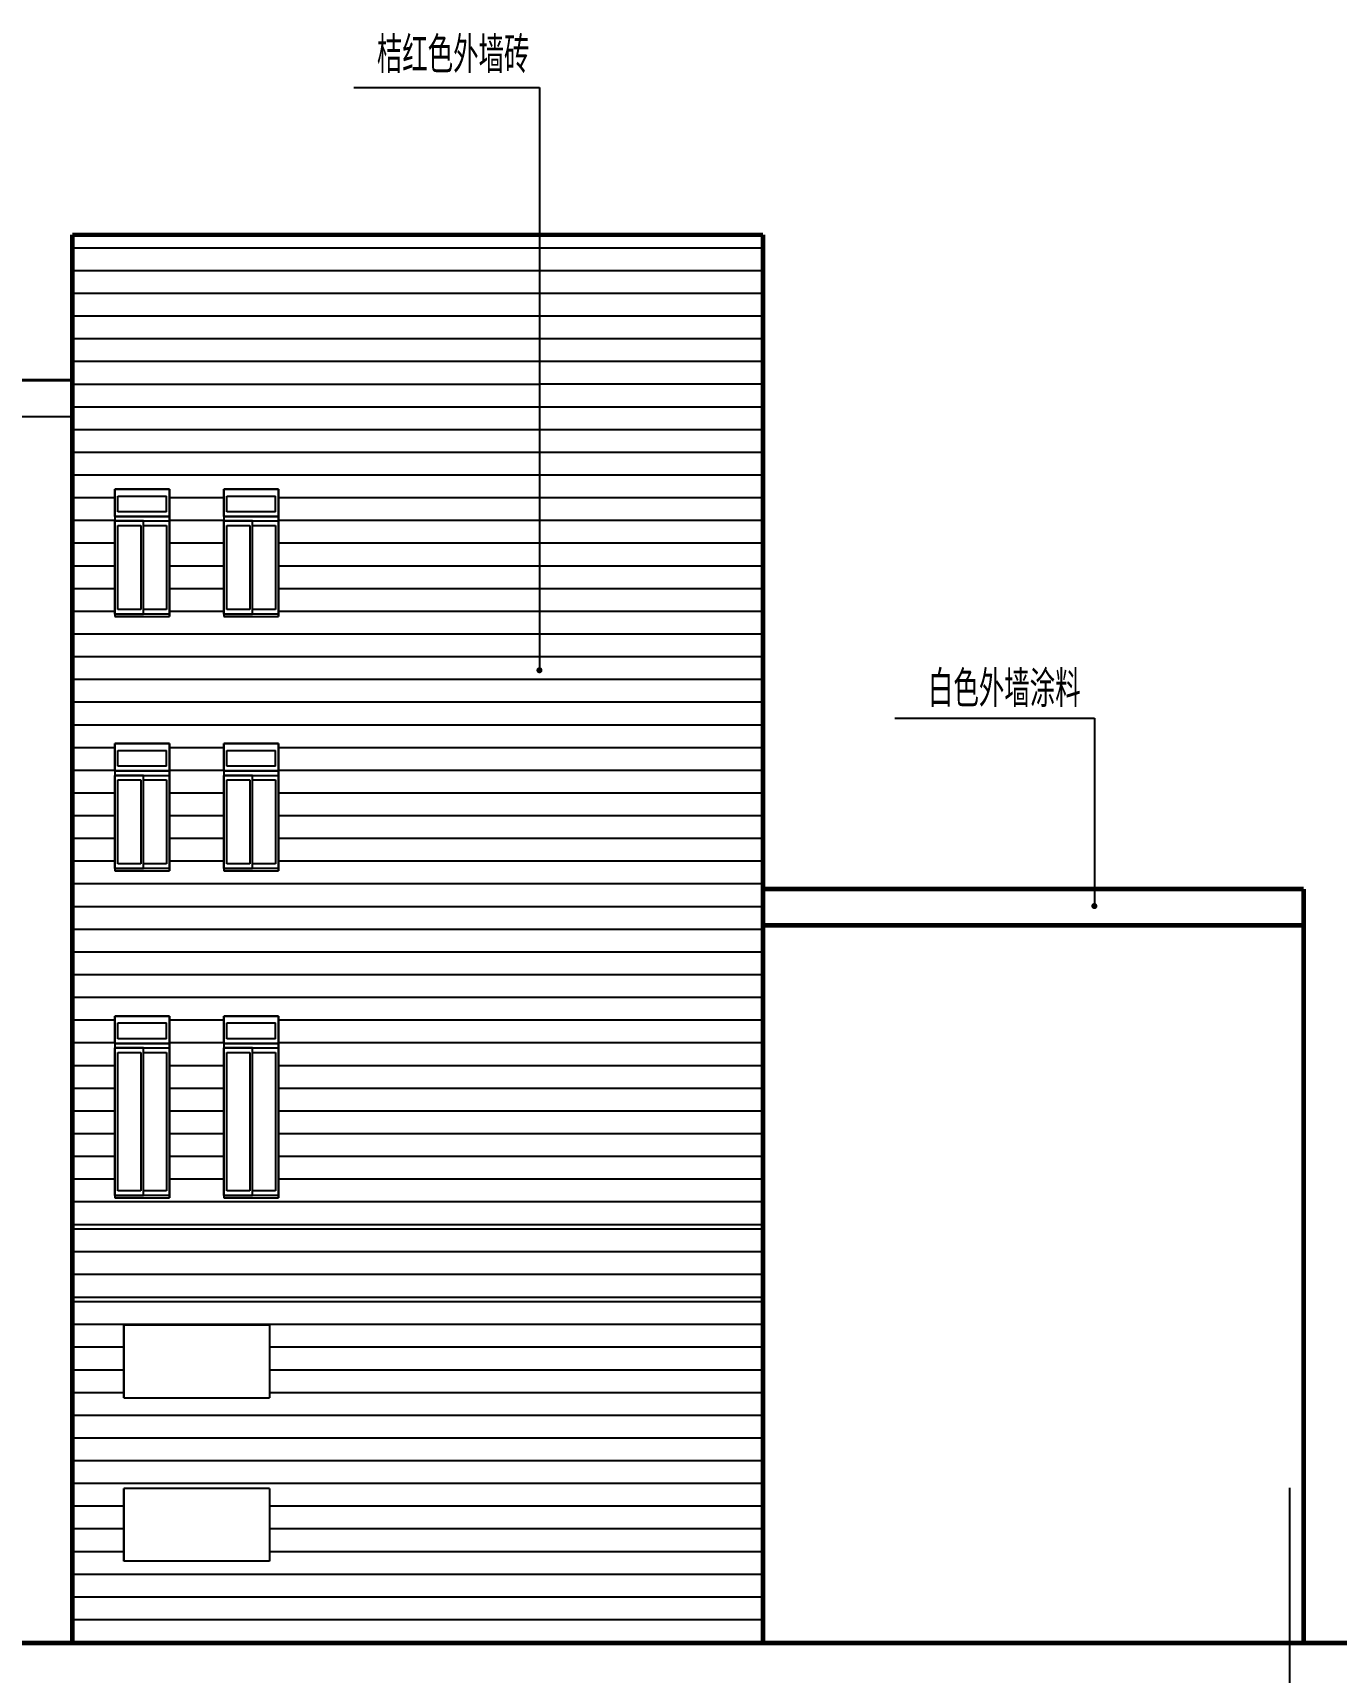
# Model space of a CAD drawing. Extents: x -55219 to 470149, y 494712 to 780039.
# Drawn here: x 154112 to 175628, y 510142 to 537211 of the extents above; entities that cross this region are included whole.
import ezdxf

# ---------------------------------------------------------------- set-up
doc = ezdxf.new("R2010")
doc.units = 0
doc.header["$LTSCALE"] = 1500
doc.header["$MEASUREMENT"] = 0
doc.layers.add('LVTRY', color=6, linetype='CONTINUOUS')
doc.styles.add('_HZTXT', font='txt.shx', dxfattribs={"width": 0.8, "bigfont": 'hztxt.shx'})

msp = doc.modelspace()

# ---------------------------------------------------------------- hatches: boundary and pattern name
at = {"layer": 'LVTRY'}
h = msp.add_hatch(dxfattribs=at)
h.set_pattern_fill('LINE', scale=3000, style=0)
h.set_pattern_definition([(360, (221496.3, 387786.6), (1e-13, 375), [])])
h.paths.add_polyline_path([(166164.7, 533874.6), (162475.3, 533874.6), (162475.3, 527078.6), (166164.7, 527078.6)])
h = msp.add_hatch(dxfattribs=at)
h.set_pattern_fill('LINE', scale=3000, style=0)
h.set_pattern_definition([(360, (221496.3, 388386.6), (1e-13, 375), [])])
h.paths.add_polyline_path([(166164.7, 516583.6), (154764.7, 516583.6), (154764.7, 510624.6), (166164.7, 510624.6)])
h.paths.add_polyline_path([(158016.3, 514674.6), (155616.3, 514674.6), (155616.3, 515874.6), (158016.3, 515874.6)], flags=16)
h.paths.add_polyline_path([(158016.3, 513174.6), (158016.3, 511974.6), (155616.3, 511974.6), (155616.3, 513174.6)], flags=16)

# ---------------------------------------------------------------- linework, layer by layer
at = {"layer": 'LVTRY', "color": 7}
for p, q in [((159412.3, 536309.3), (162475.3, 536309.3)), ((162475.3, 536309.3), (162475.3, 526685.1)), ((154764.7, 533661.6), (162475.3, 533661.6)), ((154764.7, 533286.6), (162475.3, 533286.6)), ((154764.7, 532911.6), (162475.3, 532911.6)), ((154764.7, 532536.6), (162475.3, 532536.6)), ((154764.7, 532161.6), (162475.3, 532161.6)), ((154764.7, 531786.6), (162475.3, 531786.6)), ((154764.7, 531411.6), (162475.3, 531411.6)), ((108964.7, 530874.6), (154764.7, 530874.6)), ((154764.7, 531036.6), (162475.3, 531036.6)), ((154764.7, 530661.6), (162475.3, 530661.6)), ((154764.7, 530286.6), (162475.3, 530286.6)), ((154764.7, 529911.6), (162475.3, 529911.6)), ((154764.7, 529536.6), (155466.3, 529536.6)), ((155466.3, 529674.6), (155466.3, 527574.6)), ((155466.3, 529674.6), (156366.3, 529674.6)), ((155466.3, 529674.6), (156366.3, 529674.6)), ((156366.3, 529674.6), (155466.3, 529674.6)), ((155466.3, 529674.6), (156366.3, 529674.6)), ((155466.3, 529674.6), (156366.3, 529674.6)), ((155466.3, 529224.6), (155466.3, 529674.6)), ((155466.3, 529674.6), (155466.3, 529224.6)), ((155466.3, 529674.6), (155466.3, 529224.6)), ((155466.3, 529674.6), (155466.3, 529224.6)), ((155466.3, 529674.6), (155466.3, 529224.6)), ((155513.7, 529562.1), (156318.9, 529562.1)), ((155513.7, 529562.1), (156318.9, 529562.1)), ((155513.7, 529299.6), (155513.7, 529562.1)), ((155513.7, 529299.6), (155513.7, 529562.1)), ((156318.9, 529299.6), (156318.9, 529562.1)), ((156318.9, 529299.6), (156318.9, 529562.1)), ((156366.3, 529674.6), (156366.3, 527574.6)), ((156366.3, 529224.6), (156366.3, 529674.6)), ((156366.3, 529674.6), (156366.3, 529224.6)), ((156366.3, 529674.6), (156366.3, 529224.6)), ((156366.3, 529674.6), (156366.3, 529224.6)), ((156366.3, 529674.6), (156366.3, 529224.6)), ((156366.3, 529674.6), (156366.3, 527574.6)), ((156366.3, 529674.6), (156366.3, 529224.6)), ((156366.3, 529224.6), (156366.3, 529674.6)), ((156366.3, 529674.6), (156366.3, 529224.6)), ((156366.3, 529224.6), (156366.3, 529674.6)), ((156366.3, 529224.6), (156366.3, 529674.6)), ((156366.3, 529536.6), (157266.3, 529536.6)), ((157266.3, 529674.6), (157266.3, 529224.6)), ((157266.3, 529674.6), (157266.3, 529224.6)), ((157266.3, 529674.6), (157266.3, 529224.6)), ((157266.3, 529674.6), (157266.3, 529224.6)), ((157266.3, 529224.6), (157266.3, 529674.6)), ((157266.3, 529674.6), (158166.3, 529674.6)), ((157266.3, 529674.6), (158166.3, 529674.6)), ((158166.3, 529674.6), (157266.3, 529674.6)), ((157266.3, 529674.6), (158166.3, 529674.6)), ((157266.3, 529674.6), (158166.3, 529674.6)), ((157266.3, 529674.6), (157266.3, 527574.6)), ((157313.7, 529299.6), (157313.7, 529562.1)), ((157313.7, 529299.6), (157313.7, 529562.1)), ((157313.7, 529562.1), (158118.9, 529562.1)), ((157313.7, 529562.1), (158118.9, 529562.1)), ((158118.9, 529299.6), (158118.9, 529562.1)), ((158118.9, 529299.6), (158118.9, 529562.1)), ((158166.3, 529224.6), (158166.3, 529674.6)), ((158166.3, 529224.6), (158166.3, 529674.6)), ((158166.3, 529674.6), (158166.3, 529224.6)), ((158166.3, 529224.6), (158166.3, 529674.6)), ((158166.3, 529674.6), (158166.3, 529224.6)), ((158166.3, 529674.6), (158166.3, 527574.6)), ((158166.3, 529674.6), (158166.3, 529224.6)), ((158166.3, 529674.6), (158166.3, 529224.6)), ((158166.3, 529674.6), (158166.3, 529224.6)), ((158166.3, 529674.6), (158166.3, 529224.6)), ((158166.3, 529224.6), (158166.3, 529674.6)), ((158166.3, 529674.6), (158166.3, 527574.6)), ((158166.3, 529536.6), (162475.3, 529536.6)), ((155466.3, 529224.6), (155466.3, 527574.6)), ((155466.3, 529224.6), (155466.3, 527574.6)), ((156366.3, 529224.6), (155466.3, 529224.6)), ((155466.3, 529224.6), (156366.3, 529224.6)), ((155466.3, 529224.6), (156366.3, 529224.6)), ((156318.9, 529299.6), (155513.7, 529299.6)), ((156318.9, 529299.6), (155513.7, 529299.6)), ((156366.3, 527574.6), (156366.3, 529224.6)), ((156366.3, 527574.6), (156366.3, 529224.6)), ((157266.3, 529224.6), (158166.3, 529224.6)), ((157266.3, 529224.6), (158166.3, 529224.6)), ((158166.3, 529224.6), (157266.3, 529224.6)), ((157266.3, 529224.6), (157266.3, 527574.6)), ((157266.3, 529224.6), (157266.3, 527574.6)), ((158118.9, 529299.6), (157313.7, 529299.6)), ((158118.9, 529299.6), (157313.7, 529299.6)), ((158166.3, 527574.6), (158166.3, 529224.6)), ((158166.3, 527574.6), (158166.3, 529224.6)), ((154764.7, 529161.6), (155466.3, 529161.6)), ((155466.3, 527612.1), (155466.3, 529149.6)), ((155466.3, 529149.6), (155466.3, 527612.1)), ((155466.3, 529149.6), (155466.3, 527612.1)), ((155466.3, 529149.6), (156366.3, 529149.6)), ((155466.3, 529149.6), (156366.3, 529149.6)), ((155940, 529149.6), (155466.3, 529149.6)), ((155513.7, 527687.1), (155513.7, 529074.6)), ((155513.7, 527687.1), (155513.7, 529074.6)), ((155513.7, 529074.6), (155892.6, 529074.6)), ((155513.7, 529074.6), (155892.6, 529074.6)), ((155892.6, 529074.6), (155892.6, 527687.1)), ((155892.6, 529074.6), (155892.6, 527687.1)), ((155940, 527612.1), (155940, 529149.6)), ((155940, 527612.1), (155940, 529149.6)), ((155940, 529074.6), (156318.9, 529074.6)), ((155940, 529074.6), (156318.9, 529074.6)), ((156318.9, 529074.6), (156318.9, 527687.1)), ((156318.9, 529074.6), (156318.9, 527687.1)), ((156366.3, 529161.6), (157266.3, 529161.6)), ((156366.3, 529149.6), (156366.3, 527612.1)), ((156366.3, 529149.6), (156366.3, 527612.1)), ((157740, 529149.6), (157266.3, 529149.6)), ((157266.3, 529149.6), (158166.3, 529149.6)), ((157266.3, 529149.6), (158166.3, 529149.6)), ((157266.3, 529149.6), (157266.3, 527612.1)), ((157266.3, 529149.6), (157266.3, 527612.1)), ((157266.3, 527612.1), (157266.3, 529149.6)), ((157313.7, 529074.6), (157692.6, 529074.6)), ((157313.7, 529074.6), (157692.6, 529074.6)), ((157313.7, 527687.1), (157313.7, 529074.6)), ((157313.7, 527687.1), (157313.7, 529074.6)), ((157692.6, 529074.6), (157692.6, 527687.1)), ((157692.6, 529074.6), (157692.6, 527687.1)), ((157740, 527612.1), (157740, 529149.6)), ((157740, 527612.1), (157740, 529149.6)), ((157740, 529074.6), (158118.9, 529074.6)), ((157740, 529074.6), (158118.9, 529074.6)), ((158118.9, 529074.6), (158118.9, 527687.1)), ((158118.9, 529074.6), (158118.9, 527687.1)), ((158166.3, 529161.6), (162475.3, 529161.6)), ((158166.3, 529149.6), (158166.3, 527612.1)), ((158166.3, 529149.6), (158166.3, 527612.1)), ((154764.7, 528786.6), (155466.3, 528786.6)), ((156366.3, 528786.6), (157266.3, 528786.6)), ((158166.3, 528786.6), (162475.3, 528786.6)), ((154764.7, 528411.6), (155466.3, 528411.6)), ((156366.3, 528411.6), (157266.3, 528411.6)), ((158166.3, 528411.6), (162475.3, 528411.6)), ((154764.7, 528036.6), (155466.3, 528036.6)), ((156366.3, 528036.6), (157266.3, 528036.6)), ((158166.3, 528036.6), (162475.3, 528036.6)), ((154764.7, 527661.6), (155466.3, 527661.6)), ((156366.3, 527612.1), (155466.3, 527612.1)), ((156366.3, 527612.1), (155466.3, 527612.1)), ((155466.3, 527612.1), (155940, 527612.1)), ((155892.6, 527687.1), (155513.7, 527687.1)), ((155892.6, 527687.1), (155513.7, 527687.1)), ((156318.9, 527687.1), (155940, 527687.1)), ((156318.9, 527687.1), (155940, 527687.1)), ((156366.3, 527661.6), (157266.3, 527661.6)), ((157266.3, 527612.1), (157740, 527612.1)), ((158166.3, 527612.1), (157266.3, 527612.1)), ((158166.3, 527612.1), (157266.3, 527612.1)), ((157692.6, 527687.1), (157313.7, 527687.1)), ((157692.6, 527687.1), (157313.7, 527687.1)), ((158118.9, 527687.1), (157740, 527687.1)), ((158118.9, 527687.1), (157740, 527687.1)), ((158166.3, 527661.6), (162475.3, 527661.6)), ((155466.3, 527574.6), (156366.3, 527574.6)), ((155466.3, 527574.6), (156366.3, 527574.6)), ((155466.3, 527574.6), (156366.3, 527574.6)), ((156366.3, 527574.6), (156366.3, 527574.6)), ((157266.3, 527574.6), (158166.3, 527574.6)), ((157266.3, 527574.6), (158166.3, 527574.6)), ((157266.3, 527574.6), (158166.3, 527574.6)), ((158166.3, 527574.6), (158166.3, 527574.6)), ((154764.7, 527286.6), (162475.3, 527286.6)), ((154764.7, 526911.6), (162475.3, 526911.6)), ((162475.3, 526911.6), (166164.7, 526911.6)), ((154764.7, 526536.6), (166164.7, 526536.6)), ((154764.7, 526161.6), (166164.7, 526161.6)), ((154764.7, 525786.6), (166164.7, 525786.6)), ((168339.6, 525892.1), (171635.6, 525892.1)), ((171635.6, 525892.1), (171635.6, 522792.2)), ((154764.7, 525411.6), (155466.3, 525411.6)), ((155466.3, 525474.6), (155466.3, 525024.6)), ((155466.3, 525474.6), (155466.3, 525024.6)), ((155466.3, 525474.6), (155466.3, 525024.6)), ((155466.3, 525474.6), (155466.3, 525024.6)), ((155466.3, 525024.6), (155466.3, 525474.6)), ((155466.3, 525474.6), (156366.3, 525474.6)), ((155466.3, 525474.6), (156366.3, 525474.6)), ((156366.3, 525474.6), (155466.3, 525474.6)), ((155466.3, 525474.6), (156366.3, 525474.6)), ((155466.3, 525474.6), (156366.3, 525474.6)), ((155466.3, 525474.6), (155466.3, 523374.6)), ((156366.3, 525024.6), (156366.3, 525474.6)), ((156366.3, 525024.6), (156366.3, 525474.6)), ((156366.3, 525474.6), (156366.3, 525024.6)), ((156366.3, 525024.6), (156366.3, 525474.6)), ((156366.3, 525474.6), (156366.3, 525024.6)), ((156366.3, 525474.6), (156366.3, 523374.6)), ((156366.3, 525474.6), (156366.3, 525024.6)), ((156366.3, 525474.6), (156366.3, 525024.6)), ((156366.3, 525474.6), (156366.3, 525024.6)), ((156366.3, 525474.6), (156366.3, 525024.6)), ((156366.3, 525024.6), (156366.3, 525474.6)), ((156366.3, 525474.6), (156366.3, 523374.6)), ((156366.3, 525411.6), (157266.3, 525411.6)), ((157266.3, 525474.6), (157266.3, 523374.6)), ((157266.3, 525474.6), (158166.3, 525474.6)), ((157266.3, 525474.6), (158166.3, 525474.6)), ((158166.3, 525474.6), (157266.3, 525474.6)), ((157266.3, 525474.6), (158166.3, 525474.6)), ((157266.3, 525474.6), (158166.3, 525474.6)), ((157266.3, 525024.6), (157266.3, 525474.6)), ((157266.3, 525474.6), (157266.3, 525024.6)), ((157266.3, 525474.6), (157266.3, 525024.6)), ((157266.3, 525474.6), (157266.3, 525024.6)), ((157266.3, 525474.6), (157266.3, 525024.6)), ((158166.3, 525474.6), (158166.3, 523374.6)), ((158166.3, 525024.6), (158166.3, 525474.6)), ((158166.3, 525474.6), (158166.3, 525024.6)), ((158166.3, 525474.6), (158166.3, 525024.6)), ((158166.3, 525474.6), (158166.3, 525024.6)), ((158166.3, 525474.6), (158166.3, 525024.6)), ((158166.3, 525474.6), (158166.3, 523374.6)), ((158166.3, 525474.6), (158166.3, 525024.6)), ((158166.3, 525024.6), (158166.3, 525474.6)), ((158166.3, 525474.6), (158166.3, 525024.6)), ((158166.3, 525024.6), (158166.3, 525474.6)), ((158166.3, 525024.6), (158166.3, 525474.6)), ((158166.3, 525411.6), (166164.7, 525411.6)), ((155513.7, 525099.6), (155513.7, 525362.1)), ((155513.7, 525099.6), (155513.7, 525362.1)), ((155513.7, 525362.1), (156318.9, 525362.1)), ((155513.7, 525362.1), (156318.9, 525362.1)), ((156318.9, 525099.6), (156318.9, 525362.1)), ((156318.9, 525099.6), (156318.9, 525362.1)), ((157313.7, 525362.1), (158118.9, 525362.1)), ((157313.7, 525362.1), (158118.9, 525362.1)), ((157313.7, 525099.6), (157313.7, 525362.1)), ((157313.7, 525099.6), (157313.7, 525362.1)), ((158118.9, 525099.6), (158118.9, 525362.1)), ((158118.9, 525099.6), (158118.9, 525362.1)), ((154764.7, 525036.6), (155466.3, 525036.6)), ((155466.3, 525024.6), (156366.3, 525024.6)), ((155466.3, 525024.6), (156366.3, 525024.6)), ((156366.3, 525024.6), (155466.3, 525024.6)), ((155466.3, 525024.6), (155466.3, 523374.6)), ((155466.3, 525024.6), (155466.3, 523374.6)), ((155940, 524949.6), (155466.3, 524949.6)), ((155466.3, 524949.6), (156366.3, 524949.6)), ((155466.3, 524949.6), (156366.3, 524949.6)), ((155466.3, 524949.6), (155466.3, 523412.1)), ((155466.3, 524949.6), (155466.3, 523412.1)), ((155466.3, 523412.1), (155466.3, 524949.6)), ((156318.9, 525099.6), (155513.7, 525099.6)), ((156318.9, 525099.6), (155513.7, 525099.6)), ((155513.7, 524874.6), (155892.6, 524874.6)), ((155513.7, 524874.6), (155892.6, 524874.6)), ((155513.7, 523487.1), (155513.7, 524874.6)), ((155513.7, 523487.1), (155513.7, 524874.6)), ((155892.6, 524874.6), (155892.6, 523487.1)), ((155892.6, 524874.6), (155892.6, 523487.1)), ((155940, 523412.1), (155940, 524949.6)), ((155940, 523412.1), (155940, 524949.6)), ((155940, 524874.6), (156318.9, 524874.6)), ((155940, 524874.6), (156318.9, 524874.6)), ((156318.9, 524874.6), (156318.9, 523487.1)), ((156318.9, 524874.6), (156318.9, 523487.1)), ((156366.3, 525036.6), (157266.3, 525036.6)), ((156366.3, 523374.6), (156366.3, 525024.6)), ((156366.3, 523374.6), (156366.3, 525024.6)), ((156366.3, 524949.6), (156366.3, 523412.1)), ((156366.3, 524949.6), (156366.3, 523412.1)), ((157266.3, 525024.6), (157266.3, 523374.6)), ((157266.3, 525024.6), (157266.3, 523374.6)), ((158166.3, 525024.6), (157266.3, 525024.6)), ((157266.3, 525024.6), (158166.3, 525024.6)), ((157266.3, 525024.6), (158166.3, 525024.6)), ((157266.3, 523412.1), (157266.3, 524949.6)), ((157266.3, 524949.6), (157266.3, 523412.1)), ((157266.3, 524949.6), (157266.3, 523412.1)), ((157266.3, 524949.6), (158166.3, 524949.6)), ((157266.3, 524949.6), (158166.3, 524949.6)), ((157740, 524949.6), (157266.3, 524949.6)), ((158118.9, 525099.6), (157313.7, 525099.6)), ((158118.9, 525099.6), (157313.7, 525099.6)), ((157313.7, 523487.1), (157313.7, 524874.6)), ((157313.7, 523487.1), (157313.7, 524874.6)), ((157313.7, 524874.6), (157692.6, 524874.6)), ((157313.7, 524874.6), (157692.6, 524874.6)), ((157692.6, 524874.6), (157692.6, 523487.1)), ((157692.6, 524874.6), (157692.6, 523487.1)), ((157740, 523412.1), (157740, 524949.6)), ((157740, 523412.1), (157740, 524949.6)), ((157740, 524874.6), (158118.9, 524874.6)), ((157740, 524874.6), (158118.9, 524874.6)), ((158118.9, 524874.6), (158118.9, 523487.1)), ((158118.9, 524874.6), (158118.9, 523487.1)), ((158166.3, 525036.6), (166164.7, 525036.6)), ((158166.3, 523374.6), (158166.3, 525024.6)), ((158166.3, 523374.6), (158166.3, 525024.6)), ((158166.3, 524949.6), (158166.3, 523412.1)), ((158166.3, 524949.6), (158166.3, 523412.1)), ((154764.7, 524661.6), (155466.3, 524661.6)), ((156366.3, 524661.6), (157266.3, 524661.6)), ((158166.3, 524661.6), (166164.7, 524661.6)), ((154764.7, 524286.6), (155466.3, 524286.6)), ((156366.3, 524286.6), (157266.3, 524286.6)), ((158166.3, 524286.6), (166164.7, 524286.6)), ((154764.7, 523911.6), (155466.3, 523911.6)), ((156366.3, 523911.6), (157266.3, 523911.6)), ((158166.3, 523911.6), (166164.7, 523911.6)), ((154764.7, 523536.6), (155466.3, 523536.6)), ((156366.3, 523536.6), (157266.3, 523536.6)), ((158166.3, 523536.6), (166164.7, 523536.6)), ((155466.3, 523412.1), (155940, 523412.1)), ((156366.3, 523412.1), (155466.3, 523412.1)), ((156366.3, 523412.1), (155466.3, 523412.1)), ((155466.3, 523374.6), (156366.3, 523374.6)), ((155466.3, 523374.6), (156366.3, 523374.6)), ((155466.3, 523374.6), (156366.3, 523374.6)), ((155892.6, 523487.1), (155513.7, 523487.1)), ((155892.6, 523487.1), (155513.7, 523487.1)), ((156318.9, 523487.1), (155940, 523487.1)), ((156318.9, 523487.1), (155940, 523487.1)), ((156366.3, 523374.6), (156366.3, 523374.6)), ((158166.3, 523412.1), (157266.3, 523412.1)), ((158166.3, 523412.1), (157266.3, 523412.1)), ((157266.3, 523412.1), (157740, 523412.1)), ((157266.3, 523374.6), (158166.3, 523374.6)), ((157266.3, 523374.6), (158166.3, 523374.6)), ((157266.3, 523374.6), (158166.3, 523374.6)), ((157692.6, 523487.1), (157313.7, 523487.1)), ((157692.6, 523487.1), (157313.7, 523487.1)), ((158118.9, 523487.1), (157740, 523487.1)), ((158118.9, 523487.1), (157740, 523487.1)), ((158166.3, 523374.6), (158166.3, 523374.6)), ((154764.7, 523161.6), (166164.7, 523161.6)), ((154764.7, 522786.6), (166164.7, 522786.6)), ((166164.7, 522474.6), (172764.7, 522474.6)), ((154764.7, 522411.6), (166164.7, 522411.6)), ((154764.7, 522036.6), (166164.7, 522036.6)), ((154764.7, 521661.6), (166164.7, 521661.6)), ((154764.7, 521286.6), (166164.7, 521286.6)), ((154764.7, 520911.6), (155466.3, 520911.6)), ((155466.3, 520974.6), (155466.3, 517974.6)), ((155466.3, 520974.6), (156366.3, 520974.6)), ((155466.3, 520974.6), (156366.3, 520974.6)), ((156366.3, 520974.6), (155466.3, 520974.6)), ((155466.3, 520974.6), (156366.3, 520974.6)), ((155466.3, 520974.6), (156366.3, 520974.6)), ((155466.3, 520524.6), (155466.3, 520974.6)), ((155466.3, 520974.6), (155466.3, 520524.6)), ((155466.3, 520974.6), (155466.3, 520524.6)), ((155466.3, 520974.6), (155466.3, 520524.6)), ((155466.3, 520836.6), (155466.3, 520524.6)), ((155513.7, 520862.1), (156318.9, 520862.1)), ((155513.7, 520862.1), (156318.9, 520862.1)), ((155513.7, 520599.6), (155513.7, 520862.1)), ((155513.7, 520599.6), (155513.7, 520862.1)), ((156318.9, 520599.6), (156318.9, 520862.1)), ((156318.9, 520599.6), (156318.9, 520862.1)), ((156366.3, 520974.6), (156366.3, 517974.6)), ((156366.3, 520524.6), (156366.3, 520974.6)), ((156366.3, 520974.6), (156366.3, 520524.6)), ((156366.3, 520974.6), (156366.3, 520524.6)), ((156366.3, 520974.6), (156366.3, 520524.6)), ((156366.3, 520974.6), (156366.3, 520524.6)), ((156366.3, 520974.6), (156366.3, 517974.6)), ((156366.3, 520974.6), (156366.3, 520524.6)), ((156366.3, 520524.6), (156366.3, 520974.6)), ((156366.3, 520974.6), (156366.3, 520524.6)), ((156366.3, 520524.6), (156366.3, 520974.6)), ((156366.3, 520524.6), (156366.3, 520974.6)), ((156366.3, 520911.6), (157266.3, 520911.6)), ((157266.3, 520974.6), (157266.3, 520524.6)), ((157266.3, 520974.6), (157266.3, 520524.6)), ((157266.3, 520974.6), (157266.3, 520524.6)), ((157266.3, 520974.6), (157266.3, 520524.6)), ((157266.3, 520524.6), (157266.3, 520974.6)), ((157266.3, 520974.6), (158166.3, 520974.6)), ((157266.3, 520974.6), (158166.3, 520974.6)), ((158166.3, 520974.6), (157266.3, 520974.6)), ((157266.3, 520974.6), (158166.3, 520974.6)), ((157266.3, 520974.6), (158166.3, 520974.6)), ((157266.3, 520974.6), (157266.3, 517974.6)), ((157313.7, 520599.6), (157313.7, 520862.1)), ((157313.7, 520599.6), (157313.7, 520862.1)), ((157313.7, 520862.1), (158118.9, 520862.1)), ((157313.7, 520862.1), (158118.9, 520862.1)), ((158118.9, 520599.6), (158118.9, 520862.1)), ((158118.9, 520599.6), (158118.9, 520862.1)), ((158166.3, 520524.6), (158166.3, 520974.6)), ((158166.3, 520524.6), (158166.3, 520974.6)), ((158166.3, 520974.6), (158166.3, 520524.6)), ((158166.3, 520524.6), (158166.3, 520974.6)), ((158166.3, 520974.6), (158166.3, 520524.6)), ((158166.3, 520974.6), (158166.3, 517974.6)), ((158166.3, 520974.6), (158166.3, 520524.6)), ((158166.3, 520974.6), (158166.3, 520524.6)), ((158166.3, 520974.6), (158166.3, 520524.6)), ((158166.3, 520974.6), (158166.3, 520524.6)), ((158166.3, 520524.6), (158166.3, 520974.6)), ((158166.3, 520974.6), (158166.3, 517974.6)), ((158166.3, 520911.6), (166164.7, 520911.6)), ((156318.9, 520599.6), (155513.7, 520599.6)), ((156318.9, 520599.6), (155513.7, 520599.6)), ((158118.9, 520599.6), (157313.7, 520599.6)), ((158118.9, 520599.6), (157313.7, 520599.6)), ((154764.7, 520536.6), (155466.3, 520536.6)), ((155466.3, 520524.6), (155466.3, 517974.6)), ((155466.3, 520524.6), (155466.3, 517974.6)), ((156366.3, 520524.6), (155466.3, 520524.6)), ((155466.3, 520524.6), (156366.3, 520524.6)), ((155466.3, 520524.6), (156366.3, 520524.6)), ((155466.3, 518012.1), (155466.3, 520449.6)), ((155466.3, 520449.6), (155466.3, 518012.1)), ((155466.3, 520449.6), (155466.3, 518012.1)), ((155466.3, 520449.6), (156366.3, 520449.6)), ((155466.3, 520449.6), (156366.3, 520449.6)), ((155940, 520449.6), (155466.3, 520449.6)), ((155513.7, 518087.1), (155513.7, 520374.6)), ((155513.7, 518087.1), (155513.7, 520374.6)), ((155513.7, 520374.6), (155892.6, 520374.6)), ((155513.7, 520374.6), (155892.6, 520374.6)), ((155892.6, 520374.6), (155892.6, 518087.1)), ((155892.6, 520374.6), (155892.6, 518087.1)), ((155940, 518012.1), (155940, 520449.6)), ((155940, 518012.1), (155940, 520449.6)), ((155940, 520374.6), (156318.9, 520374.6)), ((155940, 520374.6), (156318.9, 520374.6)), ((156318.9, 520374.6), (156318.9, 518087.1)), ((156318.9, 520374.6), (156318.9, 518087.1)), ((156366.3, 520536.6), (157266.3, 520536.6)), ((156366.3, 517974.6), (156366.3, 520524.6)), ((156366.3, 517974.6), (156366.3, 520524.6)), ((156366.3, 520449.6), (156366.3, 518012.1)), ((156366.3, 520449.6), (156366.3, 518012.1)), ((157266.3, 520524.6), (158166.3, 520524.6)), ((157266.3, 520524.6), (158166.3, 520524.6)), ((158166.3, 520524.6), (157266.3, 520524.6)), ((157266.3, 520524.6), (157266.3, 517974.6)), ((157266.3, 520524.6), (157266.3, 517974.6)), ((157740, 520449.6), (157266.3, 520449.6)), ((157266.3, 520449.6), (158166.3, 520449.6)), ((157266.3, 520449.6), (158166.3, 520449.6)), ((157266.3, 520449.6), (157266.3, 518012.1)), ((157266.3, 520449.6), (157266.3, 518012.1)), ((157266.3, 518012.1), (157266.3, 520449.6)), ((157313.7, 520374.6), (157692.6, 520374.6)), ((157313.7, 520374.6), (157692.6, 520374.6)), ((157313.7, 518087.1), (157313.7, 520374.6)), ((157313.7, 518087.1), (157313.7, 520374.6)), ((157692.6, 520374.6), (157692.6, 518087.1)), ((157692.6, 520374.6), (157692.6, 518087.1)), ((157740, 518012.1), (157740, 520449.6)), ((157740, 518012.1), (157740, 520449.6)), ((157740, 520374.6), (158118.9, 520374.6)), ((157740, 520374.6), (158118.9, 520374.6)), ((158118.9, 520374.6), (158118.9, 518087.1)), ((158118.9, 520374.6), (158118.9, 518087.1)), ((158166.3, 520536.6), (166164.7, 520536.6)), ((158166.3, 517974.6), (158166.3, 520524.6)), ((158166.3, 517974.6), (158166.3, 520524.6)), ((158166.3, 520449.6), (158166.3, 518012.1)), ((158166.3, 520449.6), (158166.3, 518012.1)), ((154764.7, 520161.6), (155466.3, 520161.6)), ((156366.3, 520161.6), (157266.3, 520161.6)), ((158166.3, 520161.6), (166164.7, 520161.6)), ((154764.7, 519786.6), (155466.3, 519786.6)), ((156366.3, 519786.6), (157266.3, 519786.6)), ((158166.3, 519786.6), (166164.7, 519786.6)), ((154764.7, 519411.6), (155466.3, 519411.6)), ((156366.3, 519411.6), (157266.3, 519411.6)), ((158166.3, 519411.6), (166164.7, 519411.6)), ((154764.7, 519036.6), (155466.3, 519036.6)), ((156366.3, 519036.6), (157266.3, 519036.6)), ((158166.3, 519036.6), (166164.7, 519036.6)), ((154764.7, 518661.6), (155466.3, 518661.6)), ((156366.3, 518661.6), (157266.3, 518661.6)), ((158166.3, 518661.6), (166164.7, 518661.6)), ((154764.7, 518286.6), (155466.3, 518286.6)), ((156366.3, 518286.6), (157266.3, 518286.6)), ((158166.3, 518286.6), (166164.7, 518286.6)), ((154764.7, 517911.6), (166164.7, 517911.6)), ((156366.3, 518012.1), (155466.3, 518012.1)), ((156366.3, 518012.1), (155466.3, 518012.1)), ((155466.3, 518012.1), (155940, 518012.1)), ((155466.3, 517974.6), (156366.3, 517974.6)), ((155466.3, 517974.6), (156366.3, 517974.6)), ((155466.3, 517974.6), (156366.3, 517974.6)), ((155892.6, 518087.1), (155513.7, 518087.1)), ((155892.6, 518087.1), (155513.7, 518087.1)), ((156318.9, 518087.1), (155940, 518087.1)), ((156318.9, 518087.1), (155940, 518087.1)), ((156366.3, 517974.6), (156366.3, 517974.6)), ((157266.3, 518012.1), (157740, 518012.1)), ((158166.3, 518012.1), (157266.3, 518012.1)), ((158166.3, 518012.1), (157266.3, 518012.1)), ((157266.3, 517974.6), (158166.3, 517974.6)), ((157266.3, 517974.6), (158166.3, 517974.6)), ((157266.3, 517974.6), (158166.3, 517974.6)), ((157692.6, 518087.1), (157313.7, 518087.1)), ((157692.6, 518087.1), (157313.7, 518087.1)), ((158118.9, 518087.1), (157740, 518087.1)), ((158118.9, 518087.1), (157740, 518087.1)), ((158166.3, 517974.6), (158166.3, 517974.6)), ((154764.7, 517536.6), (166164.7, 517536.6)), ((154764.7, 517461.6), (166164.7, 517461.6)), ((154764.7, 517086.6), (166164.7, 517086.6)), ((154764.7, 516711.6), (166164.7, 516711.6)), ((154764.7, 516336.6), (166164.7, 516336.6)), ((155616.3, 515874.6), (155616.3, 514674.6)), ((155616.3, 514674.6), (155616.3, 515874.6)), ((155616.3, 515874.6), (158016.3, 515874.6)), ((158016.3, 515874.6), (158016.3, 514674.6)), ((158016.3, 515874.6), (158016.3, 514674.6)), ((155616.3, 514674.6), (158016.3, 514674.6)), ((155616.3, 513174.6), (155616.3, 511974.6)), ((155616.3, 511974.6), (155616.3, 513174.6)), ((158016.3, 513174.6), (155616.3, 513174.6)), ((158016.3, 513174.6), (158016.3, 511974.6)), ((158016.3, 513174.6), (158016.3, 511974.6)), ((174864.5, 507875.9), (174864.5, 513184.3)), ((158016.3, 511974.6), (155616.3, 511974.6))]:
    msp.add_line(p, q, dxfattribs=at)
for points, const_width in [([(154764.7, 533874.6), (154764.7, 510624.6)], 75), ([(154764.7, 533874.6), (166164.7, 533874.6)], 75), ([(166164.7, 533874.6), (166164.7, 510624.6)], 75), ([(108964.7, 531474.6), (154764.7, 531474.6)], 50), ([(166164.7, 523074.6), (175089.5, 523074.6)], 75), ([(175089.5, 523074.6), (175089.5, 510624.6)], 75), ([(166164.7, 522474.6), (175089.5, 522474.6)], 75), ([(108880.9, 510624.6), (180090, 510624.6)], 75)]:
    msp.add_lwpolyline(points, dxfattribs=dict(at, const_width=const_width))
at = {"layer": 'LVTRY', "color": 7, "const_width": 49.8}
for points in [[(162500.4, 526685.1, -1), (162450.1, 526685.1, -1)], [(171660.8, 522792.2, -1), (171610.5, 522792.2, -1)]]:
    msp.add_lwpolyline(points, format="xyb", close=True, dxfattribs=at)

# ---------------------------------------------------------------- texts
at = {"layer": 'LVTRY', "color": 7, "style": '_HZTXT', "width": 0.7}
for s, p in [('桔红色外墙砖', (159790.3, 536546)), ('白色外墙涂料', (168888.9, 526077.7))]:
    msp.add_text(s, height=600, dxfattribs=at).set_placement(p)

doc.saveas('drawing.dxf')
